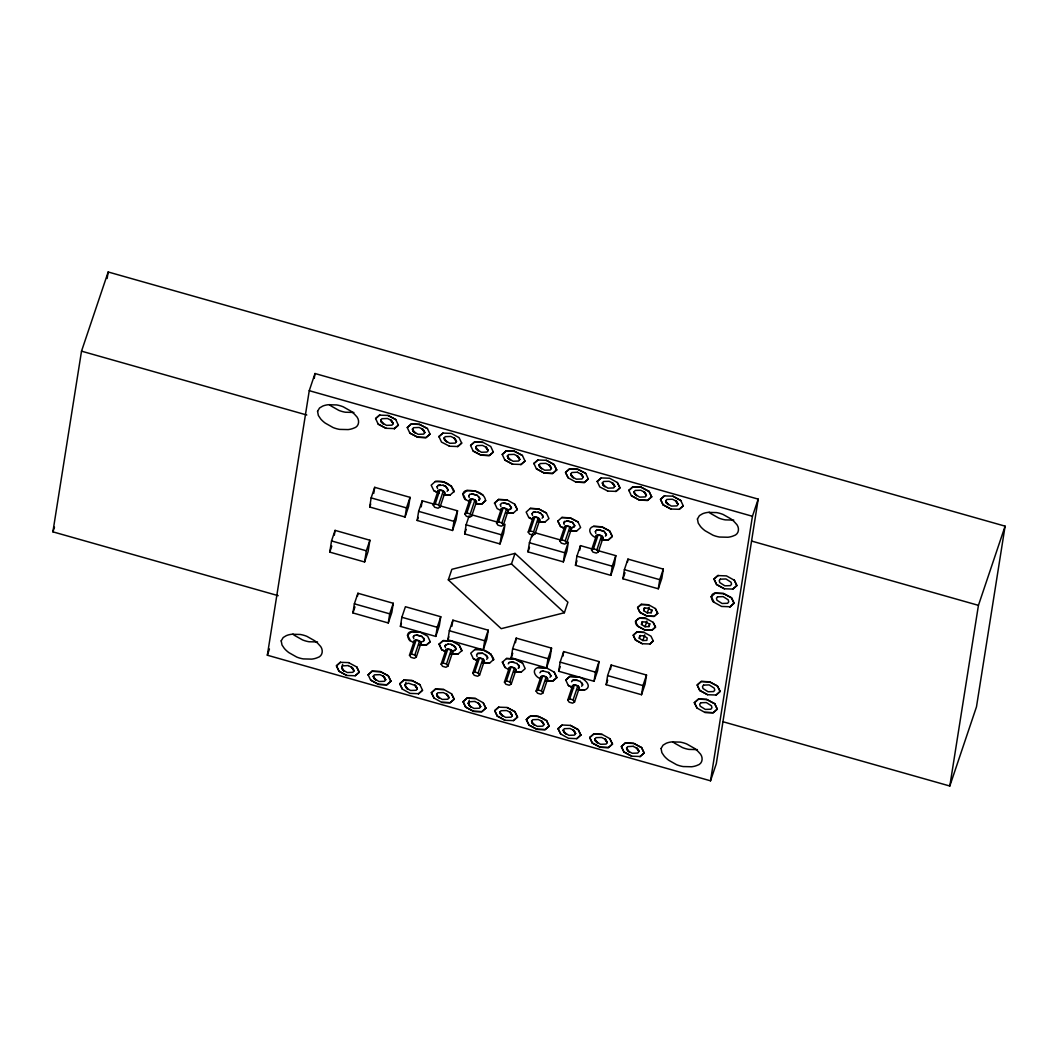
<?xml version="1.0" encoding="UTF-8"?>
<svg xmlns="http://www.w3.org/2000/svg" width="1058" height="1058" viewBox="0 0 1058 1058"><rect width="100%" height="100%" fill="white"/><g stroke="black" fill="none" stroke-linecap="round" stroke-linejoin="round"><path stroke-width="1.5" d="M278.188 595.68L52.9 531.843L81.519 351.163L108.18 271.985L1005.1 526.157L976.481 706.837L949.82 786.015L722.958 721.728M107.149 278.492L108.18 271.985M267.343 655.219L309.253 390.68L315.019 373.527L758.202 499.125L716.306 763.664L710.526 780.817L267.343 655.219L269.446 648.99M314.266 378.367L315.019 373.527M329.765 552.117L331.524 540.929L335.082 530.375L369.903 540.241L368.131 551.416L364.587 561.983L329.765 552.117L331.789 546.073M334.328 535.163L335.082 530.375M352.922 612.939L354.364 603.827L357.921 593.26L393.272 603.285L391.83 612.41L388.273 622.964L352.922 612.939L354.959 606.908M369.705 507.007L371.146 497.895L374.704 487.328L410.054 497.353L408.613 506.465L405.055 517.031L369.705 507.007L370.723 503.992M357.445 596.302L357.921 593.26M373.739 493.412L374.704 487.328M364.587 561.983L366.346 550.795L369.903 540.241M388.273 622.964L389.714 613.838L393.272 603.285M405.055 517.031L406.497 507.906L410.054 497.353M400.413 626.402L401.855 617.277L405.412 606.723L440.763 616.735L439.308 625.86L435.764 636.413L400.413 626.402L401.432 623.387M439.096 505.579L457.532 510.802L456.091 519.928L452.533 530.481L417.183 520.47L418.637 511.345L422.182 500.791L434.481 504.269M421.229 506.875L422.182 500.791M435.764 636.413L437.205 627.301L440.763 616.735M452.533 530.481L453.988 521.369L457.532 510.802M447.891 639.852L449.333 630.74L452.89 620.173L488.241 630.198L486.799 639.323L483.241 649.876L447.891 639.852L448.909 636.837M500.024 543.944L501.466 534.819L505.023 524.265L503.582 533.377L500.024 543.944L464.674 533.92L466.115 524.808L469.157 515.749M451.925 626.257L452.89 620.173M483.241 649.876L484.683 640.751L488.241 630.198M545.835 680.81L552.792 681.154L556.839 677.609L554.22 672.161L546.497 667.889L511.199 657.798L512.654 648.673L516.198 638.119L551.549 648.131L550.107 657.256L546.55 667.823L538.138 667.466C530.746 669.674 535.573 677.385 540.559 678.667M563.332 561.877L564.774 552.765L568.331 542.199L566.89 551.324L563.332 561.877L527.982 551.866L529.423 542.741L532.478 533.695M515.484 642.682L516.198 638.119M532.267 536.75L532.743 533.708M546.55 667.823L548.004 658.698L551.549 648.131M558.69 671.261L560.132 662.136L563.689 651.569L599.04 661.594L597.598 670.719L594.041 681.273L558.69 671.261L560.211 666.725M598.907 550.874L615.822 555.662L614.367 564.787L610.823 575.34L575.473 565.316L576.914 556.204L580.472 545.637L592.758 549.128M562.962 656.132L563.689 651.569M579.744 550.2L580.472 545.637M594.041 681.273L595.482 672.147L599.04 661.594M610.823 575.34L612.265 566.215L615.822 555.662M606.168 684.711L607.623 675.586L611.167 665.032L646.517 675.044L645.076 684.169L641.518 694.722L606.168 684.711L607.702 680.188M622.95 578.779L624.392 569.654L627.949 559.1L663.3 569.111L661.858 578.237L658.301 588.79L622.95 578.779L624.987 572.748M610.453 669.595L611.167 665.032M627.473 562.142L627.949 559.1M639.296 638.278L639.68 635.858L643.634 635.713L647.205 638L646.822 640.407L642.867 640.553L639.296 638.278L640.262 635.395M641.492 624.445L641.875 622.038L645.816 621.892L649.387 624.167L649.004 626.587L645.049 626.733L641.492 624.445L642.457 621.575M643.674 610.625L644.058 608.205L648.012 608.059L651.583 610.334L651.199 612.754L647.245 612.899L643.674 610.625L644.653 607.742M641.518 694.722L642.973 685.61L646.517 675.044M658.301 588.79L659.742 579.678L663.3 569.111M710.526 780.817L752.436 516.278L758.202 499.125M949.82 786.015L978.438 605.348L1005.1 526.157M378.195 424.139L385.958 428.292L378.195 424.139L375.616 418.571L379.663 415.014L375.616 418.571M409.856 433.106L417.659 437.126L426.017 437.549L430.024 434.124L425.964 437.681L417.619 437.258L409.856 433.106L407.264 427.538L411.311 423.994L419.669 424.403L427.445 428.556L430.024 434.124M339.049 671.314L336.47 665.746L340.517 662.189L336.418 665.879L339.049 671.314L346.812 675.467L355.21 675.745L359.257 672.2L356.639 666.765L359.217 672.333L355.21 675.745M390.918 681.167L386.818 684.857L378.473 684.433L370.75 680.149L378.513 684.301L386.871 684.724L390.918 681.167L388.299 675.731L380.523 671.579L372.165 671.169L368.078 674.845L372.165 671.169M473.164 451.052L470.585 445.471L474.632 441.927L482.99 442.35L490.753 446.502L493.332 452.07L489.285 455.614L480.927 455.191L473.164 451.052L480.967 455.072L489.325 455.482L493.332 452.07M418.532 693.691L410.12 693.4L402.397 689.128L399.779 683.68L403.825 680.135L412.184 680.558L419.947 684.698L422.526 690.279L418.479 693.823L422.526 690.279M504.825 460.018L512.588 464.171L504.825 460.018L502.233 454.451L506.279 450.893L514.638 451.316L522.414 455.469L524.993 461.037L520.933 464.594L524.993 461.037M434.058 698.095L431.386 692.792L435.473 689.102L443.844 689.525L451.554 693.81L454.186 699.245L450.139 702.79L441.781 702.38L434.058 698.095L431.439 692.659M556.693 469.884L552.593 473.561L544.235 473.138L536.512 468.853L544.288 473.005L552.646 473.429L556.693 469.884L554.061 464.436L546.298 460.296L537.9 460.005L533.854 463.549L537.9 460.005M465.665 707.194L463.087 701.626L467.133 698.082L475.492 698.492L483.215 702.776L485.847 708.212L481.787 711.77L473.442 711.346L465.665 707.194L463.087 701.626M568.172 477.832L565.501 472.516L569.601 468.839L577.959 469.263L585.722 473.415L588.301 478.983L584.254 482.527L575.896 482.104L568.172 477.832L565.554 472.384L569.601 468.839M497.326 716.173L494.747 710.592L498.794 707.048L494.694 710.725L497.326 716.173L505.089 720.313L513.5 720.604L517.547 717.06L514.915 711.611L507.152 707.471L498.754 707.18M651.662 496.797L647.562 500.474L639.204 500.05L631.481 495.766L639.257 499.918L647.615 500.341L651.662 496.797L649.03 491.348L641.267 487.209L632.909 486.786L628.822 490.462L632.909 486.786M560.674 733.974L558.016 728.671L562.102 724.995L570.46 725.404L578.237 729.557L580.855 734.993L576.755 738.682L568.397 738.259L560.674 733.974L558.055 728.539M663.101 504.878L660.523 499.297L664.569 495.752L660.47 499.429L663.101 504.878L670.865 509.017L679.262 509.308L683.309 505.764L679.262 509.308M592.295 743.086L589.716 737.505L593.763 733.961L602.121 734.384L609.844 738.656L612.463 744.105L608.416 747.649L600.058 747.226L592.295 743.086L589.716 737.505M640.116 756.483L631.719 756.205L623.956 752.053L621.363 746.485L625.41 742.928L633.768 743.351L641.545 747.503L644.163 752.939L640.077 756.615L644.163 752.939M711.188 596.672C719.242 610.479 705.17 594.53 715.261 593.115L723.659 593.538L731.462 597.704L734.093 603.166L729.98 606.869L734.093 603.166M699.801 690.557L697.209 684.949L701.282 681.392L709.68 681.815L717.483 685.981L720.114 691.443L716.001 695.146L720.114 691.443L717.43 686.113L709.627 681.947L701.242 681.524L697.169 685.081L699.801 690.557L707.604 694.722L716.054 695.013M697.05 708.08L694.365 702.75L698.478 699.047L706.876 699.47L714.679 703.636L717.324 709.098L713.198 712.801L704.813 712.378L697.05 708.08L694.418 702.618M407.264 427.538L411.311 423.994M442.932 433.092L438.885 436.637L442.932 433.092L451.33 433.383L459.053 437.655L461.685 443.104L457.625 446.648L461.724 442.971M470.585 445.471L474.632 441.927M402.357 689.261L399.726 683.812L403.825 680.135M502.233 454.451L506.279 450.893M431.386 692.792L435.473 689.102M463.047 701.758L467.133 698.082M601.209 477.938L597.162 481.496L601.209 477.938L609.606 478.229L617.33 482.514L619.962 487.95L615.901 491.507L620.001 487.817L617.33 482.514M526.355 719.691C531.076 712.285 540.942 716.967 546.576 720.591L549.155 726.158L545.108 729.703L536.75 729.293L528.987 725.14L526.355 719.691L530.442 716.015M562.062 725.127L558.016 728.671M589.663 737.638L593.763 733.961M623.956 752.053L621.324 746.604L625.41 742.928M724.386 588.79L716.623 584.479L713.991 579.017L718.051 575.459L713.991 579.017L716.583 584.624L724.386 588.79L732.824 589.081L736.897 585.51L734.252 580.048L736.844 585.643L732.824 589.081M711.148 596.805L715.261 593.115M639.905 612.423L637.643 607.504L641.201 604.383L648.554 604.753L655.352 608.535L657.666 613.323L654.095 616.444L646.742 616.073L639.905 612.423L637.643 607.504M637.723 626.257L635.448 621.337L639.006 618.203L646.372 618.573L653.156 622.355L655.471 627.156L651.9 630.277L644.547 629.907L637.723 626.257C630.938 620.147 641.73 615.954 646.372 618.573M649.757 643.978L642.365 643.74L635.527 640.09L633.253 635.157L636.823 632.036L644.177 632.406L650.974 636.189L653.289 640.976L649.718 644.11L653.328 640.844M637.59 607.636L641.201 604.383M635.527 640.09L633.213 635.289L636.823 632.036M380.814 420.185L383.419 424.033L381.369 422.129L380.814 420.185L381.912 418.704L387.506 418.492L391.751 420.595L393.166 423.544L392.029 425.157L386.421 425.356L381.369 422.129L380.854 420.052M412.475 429.151L415.08 433L413.017 431.109L412.475 429.151L413.559 427.67L419.166 427.472L423.398 429.574L424.827 432.51L423.676 434.124L418.082 434.335L413.017 431.109L412.514 429.019M353.967 670.851L351.362 667.003L354.02 670.719L352.869 672.333L347.275 672.531L343.123 670.164L341.708 667.228L342.21 669.304L344.273 671.208L341.668 667.36L342.686 664.331M444.122 438.131L446.727 441.966L444.677 440.075L444.122 438.131L445.22 436.637L450.827 436.438L455.059 438.541L456.474 441.477L455.337 443.09L449.729 443.302L444.677 440.075L444.175 437.999M373.329 676.327L375.934 680.175L373.871 678.284L373.329 676.327L374.413 674.845L380.02 674.647L384.252 676.75L385.667 679.686L384.53 681.299L378.936 681.511L373.871 678.284L373.368 676.194M451.409 486.072C457.135 502.233 455.072 478.494 435.288 481.509L431.188 485.186L433.82 490.634L438.991 493.398M475.783 447.098L478.388 450.933L476.338 449.042L475.783 447.098L476.88 445.616L482.474 445.405L486.72 447.508L488.135 450.457L486.997 452.07L481.39 452.269L476.338 449.042L475.822 446.965M405.016 685.174L406.444 688.11L410.583 690.477L416.191 690.266L417.328 688.652L415.913 685.716L408.52 683.204L406.074 683.812L404.976 685.306L407.581 689.142L404.976 685.306L405.994 682.278M476.021 503.886L481.588 504.163L485.648 500.619C484.18 492.089 474.169 490.092 466.948 490.476C456.884 491.891 470.916 507.774 462.888 494.02M507.443 456.064L510.049 459.913L507.985 458.021L507.443 456.064L508.528 454.583L514.135 454.371L518.367 456.487L519.795 459.423L518.645 461.037L513.051 461.248L507.985 458.021L507.483 455.932M436.637 694.273L439.242 698.121L437.179 696.217L436.637 694.273L437.734 692.792L443.328 692.58L447.56 694.696L448.989 697.632L447.838 699.245L442.244 699.444L437.179 696.217L436.676 694.141M459.251 645.248L461.883 650.696L459.251 645.248L451.528 640.976L443.17 640.553L439.083 644.229L441.702 649.678L445.59 651.754M514.677 504.15L517.309 509.586L514.677 504.15L506.954 499.865L498.596 499.442L494.509 503.132L498.596 499.442M539.091 465.044L541.696 468.879L539.646 466.988L539.091 465.044L540.188 463.549L545.796 463.351L550.028 465.454L551.443 468.39L550.305 470.003L544.698 470.215L539.646 466.988L539.144 464.912M480.596 706.731L477.991 702.882L480.636 706.599L479.499 708.212L473.905 708.424L469.752 706.043L468.337 703.107L468.839 705.197L470.889 707.088L468.284 703.239L469.302 700.224M490.952 654.095C496.678 670.256 494.615 646.517 474.83 649.519L470.731 653.209L473.362 658.645L477.237 660.721M546.378 512.985L538.562 508.977L530.256 508.422L538.615 508.845L546.378 512.985L548.957 518.565L544.91 522.11L537.94 521.753M499.945 712.219L502.55 716.054L500.5 714.163L499.945 712.219L501.042 710.725L506.637 710.526L510.882 712.629L512.297 715.565L511.159 717.179L505.552 717.39L500.5 714.163L499.984 712.087M522.599 663.062L514.796 659.055L506.491 658.499L514.836 658.922L522.599 663.062L525.191 668.643L521.131 672.187L514.175 671.83M578.025 521.951L570.222 517.944L561.864 517.521L570.262 517.812L578.025 521.951L580.617 527.532L576.557 531.076L569.601 530.732L576.557 531.076M602.412 482.977L605.017 486.825L602.954 484.934L602.412 482.977L603.496 481.496L609.104 481.284L613.336 483.4L614.764 486.336L613.614 487.95L608.019 488.161L602.954 484.934L602.452 482.845M531.605 721.186L534.211 725.034L532.148 723.13L531.605 721.186L532.703 719.705L538.297 719.493L542.529 721.609L543.957 724.545L542.807 726.158L537.213 726.357L532.148 723.13L531.645 721.053M554.22 672.161L556.839 677.609M634.059 491.957L636.665 495.792L634.615 493.901L634.059 491.957L635.157 490.462L640.764 490.264L644.996 492.367L646.412 495.303L645.274 496.916L639.667 497.128L634.615 493.901L634.112 491.811M563.253 730.152L565.858 734.001L563.808 732.11L563.253 730.152L564.35 728.671L569.958 728.473L574.19 730.575L575.605 733.511L574.468 735.125L568.873 735.336L563.808 732.11L563.306 730.02M665.72 500.923L668.325 504.759L666.275 502.867L665.72 500.923L666.818 499.442L672.412 499.231L676.657 501.333L678.072 504.282L676.935 505.896L671.327 506.094L666.275 502.867L665.76 500.791M594.913 739.132L597.519 742.967L595.469 741.076L594.913 739.132L596.011 737.638L601.605 737.439L605.85 739.542L607.266 742.478L606.128 744.091L600.521 744.303L595.469 741.076L594.953 739M398.363 425.157L394.317 428.702L398.363 425.157L395.785 419.59L388.021 415.437L379.624 415.146M454.186 699.245L451.554 693.81M485.847 708.212L483.215 702.776M588.301 478.983L584.254 482.527M513.5 720.604L517.547 717.06M612.463 744.105L609.844 738.656M657.666 613.323L655.352 608.535M655.471 627.156L653.156 622.355M444.373 494.919L449.981 495.065L444.413 494.787M481.588 504.163L485.688 500.487M450.867 653.897L457.863 654.109L450.906 653.765M506.293 512.786L513.289 513.011L506.332 512.654M482.514 662.863L489.523 663.088L482.567 662.731M544.91 522.11L537.993 521.62M521.131 672.187L514.214 671.698M601.261 539.699L608.218 540.056L612.317 536.366L609.686 530.931L601.923 526.778L593.564 526.355C586.172 528.577 590.999 536.287 595.985 537.557M578.885 689.842L584.492 690.001L577.536 689.644M440.035 507.06L438.594 504.944L443.262 491.084L439.864 490.119L437.893 491.282L433.238 505.142L434.666 507.258L438.078 508.224L440.035 507.06L444.704 493.213L443.262 491.084M416.27 657.15L414.829 655.021L419.497 641.161L416.098 640.196L414.128 641.36L409.459 655.219L410.901 657.335L414.313 658.301L416.27 657.15L420.939 643.29L419.497 641.161M471.696 516.039L470.255 513.91L474.923 500.05L471.524 499.085L469.554 500.249L464.885 514.109L466.327 516.225L469.739 517.203L471.696 516.039L476.364 502.18L474.923 500.05M447.931 666.117L446.489 663.988L451.144 650.128L447.746 649.162L445.788 650.326L441.12 664.186L442.561 666.315L445.96 667.281L447.931 666.117L452.586 652.257L451.144 650.128M503.357 525.006L501.915 522.89L506.57 509.017L503.172 508.065L501.214 509.215L496.546 523.075L497.987 525.204L501.386 526.17L503.357 525.006L508.012 511.146L506.57 509.017M479.578 675.083L478.137 672.967L482.805 659.108L479.406 658.142L477.436 659.293L472.781 673.153L474.209 675.282L477.621 676.247L479.578 675.083L484.247 661.224L482.805 659.108M535.004 533.973L533.563 531.857L538.231 517.997L534.832 517.031L532.862 518.195L528.207 532.055L529.635 534.171L533.047 535.136L535.004 533.973L539.673 520.126L538.231 517.997M511.239 684.05L509.797 681.934L514.452 668.074L511.067 667.109L509.096 668.272L504.428 682.132L505.869 684.248L509.282 685.214L511.239 684.05L515.907 670.203L514.452 668.074M566.665 542.952L565.223 540.823L569.892 526.963L566.493 525.998L564.522 527.162L559.854 541.022L561.295 543.138L564.707 544.103L566.665 542.952L571.333 529.093L569.892 526.963M542.899 693.03L541.458 690.9L546.113 677.041L542.714 676.075L540.757 677.239L536.089 691.099L537.53 693.228L540.929 694.193L542.899 693.03L547.555 679.17L546.113 677.041M598.325 551.919L596.884 549.803L601.539 535.93L598.14 534.978L596.183 536.128L591.515 549.988L592.956 552.117L596.355 553.083L598.325 551.919L602.981 538.059L601.539 535.93M574.547 701.996L573.105 699.88L577.774 686.007L574.375 685.055L572.404 686.206L567.749 700.065L569.178 702.195L572.59 703.16L574.547 701.996L579.215 688.136L577.774 686.007M52.9 531.843L54.474 527.188M388.021 415.437L395.785 419.59M411.271 424.113L419.669 424.403M348.823 662.744L356.586 666.897M341.668 667.36L342.766 665.879L348.413 665.535M346.812 675.467L339.089 671.182M417.183 520.47L418.201 517.455M438.925 436.504L441.503 442.085L449.319 446.092M433.238 505.142L435.195 503.978L439.864 490.119M435.288 481.509L443.646 481.932M407.462 635.131C415.49 648.871 401.458 632.988 411.522 631.586L419.867 632.01L427.63 636.149L430.222 641.73L426.162 645.274L419.206 644.917M409.459 655.219L411.417 654.056L416.098 640.196M482.99 442.35L474.592 442.059M419.867 632.01L411.469 631.719L407.423 635.263M464.885 514.109L466.843 512.945L471.524 499.085M403.786 680.268L412.184 680.558M448.301 579.863L451.859 569.31L515.021 553.387L567.921 602.2L564.377 612.754L501.214 628.677L448.301 579.863L511.464 563.94L564.377 612.754M464.674 533.92L466.194 529.397M430.222 641.73L426.215 645.142L419.246 644.785M441.12 664.186L443.077 663.022L447.746 649.162M506.24 451.025L514.638 451.316M451.528 640.976L443.13 640.685L439.083 644.229M496.546 523.075L498.503 521.925L503.172 508.065M506.954 499.865L498.556 499.574M443.844 689.525L435.433 689.234M441.781 702.38L450.179 702.657L454.226 699.113M472.781 673.153L474.738 672.002L479.406 658.142M511.464 563.94L515.021 553.387M546.298 460.296L554.022 464.568L556.653 470.016M528.207 532.055L530.164 530.891L534.832 517.031M475.492 698.492L467.094 698.214M468.284 703.239L469.382 701.758L475.029 701.428M473.442 711.346L481.84 711.637L485.886 708.08M527.982 551.866L529.503 547.343M505.063 667.492L502.431 662.043L505.063 667.492L508.898 669.688M511.199 657.798L512.733 653.275M557.817 521.065L560.489 526.381L564.377 528.458L560.449 526.514L557.817 521.065L561.917 517.388M504.428 682.132L506.385 680.968L511.067 667.109A3.796 2.037 18.6 0 1 515.815 669.119A3.796 2.037 18.6 0 1 514.043 671.513M577.443 472.318L581.688 474.42L583.103 477.37L582.508 475.545L580.445 473.653L583.103 477.37L581.966 478.983L576.359 479.181L572.206 476.814L570.791 473.878L571.307 475.955L573.357 477.846L570.751 474.01L571.849 472.529L577.496 472.185M575.896 482.104L584.294 482.395M559.854 541.022L561.811 539.858L566.493 525.998M507.099 707.604L514.876 711.743L517.494 717.192M505.089 720.313L497.366 716.028M575.473 565.316L576.994 560.793M536.089 691.099L538.046 689.935L542.714 676.075M597.201 481.364L599.793 486.931L607.596 490.952M591.515 549.988L593.472 548.837L598.14 534.978M530.402 716.147L538.8 716.438M536.75 729.293L545.148 729.57L549.195 726.026M569.799 676.432L565.699 680.122L569.799 676.432L578.157 676.856C583.58 677.794 593.829 686.47 584.452 690.133M567.749 700.065L569.707 698.915L574.375 685.055M632.869 486.918L641.267 487.209M578.157 676.856L569.759 676.565M570.46 725.404L578.184 729.689L580.816 735.125M672.928 496.176L680.638 500.447L672.928 496.176L664.53 495.885M670.865 509.017L663.141 504.745M602.121 734.384L593.723 734.093M600.058 747.226L608.469 747.517L612.516 743.972M648.554 604.753L641.161 604.515M647.245 612.899L649.189 607.133M646.742 616.073L654.148 616.311L657.706 613.19M645.049 626.733L646.993 620.967M644.177 632.406L636.784 632.168M651.199 612.754L652.164 609.871M642.867 640.553L644.811 634.8M642.365 643.74L635.567 639.945M649.004 626.587L649.982 623.704M633.266 746.406L637.498 748.509L638.926 751.458L638.331 749.633L636.268 747.741L638.926 751.458L637.776 753.071L632.181 753.27L628.029 750.902L626.614 747.966L627.116 750.043L629.179 751.947L626.574 748.099L627.672 746.617L633.306 746.274M631.719 756.205L623.995 751.921M715.221 593.247L723.659 593.538M707.604 694.722L699.841 690.424M694.365 702.75L698.439 699.179L706.876 699.47M704.813 712.378L713.251 712.669L717.324 709.098M462.849 494.152L466.948 490.476M474.83 649.519L483.136 650.075L490.899 654.228M538.099 667.598L546.457 668.021M593.564 526.355L601.883 526.91L609.646 531.063L612.278 536.499L608.218 540.056M433.82 490.634L439.044 493.266M532.663 519.61L528.828 517.415L532.716 519.478M441.702 649.678L439.123 644.097M473.362 658.645L477.29 660.589M573.502 688.322L568.371 685.425L573.555 688.189M651.9 630.277L655.51 627.024M576.755 738.682L580.855 734.993M427.445 428.556L419.629 424.536M419.947 684.698L412.144 680.691M522.414 455.469L514.598 451.449M585.722 473.415L577.906 469.395L569.561 468.972M549.155 726.158L546.576 720.591M651.622 496.929L649.03 491.348M644.124 753.071L641.545 747.503M734.054 603.298L731.462 597.704M717.271 709.23L714.679 703.636M437.047 486.852L438.078 485.384L440.287 484.829M447.137 491.322L448.169 489.854L445.828 486.389L443.13 485.199L438.038 485.516M468.707 495.818L469.739 494.351M478.838 500.156L479.829 498.821L479.327 497.075M478.798 500.289L479.79 498.953L477.489 495.369L471.947 493.795L469.699 494.483M500.368 504.785L501.399 503.317L503.595 502.762L509.136 504.335L511.49 507.8L510.459 509.268L508.25 509.824M413.281 636.929L414.313 635.461M423.372 641.399L424.403 639.931L423.901 638.172M532.015 513.765L533.047 512.297L538.099 512.112L540.797 513.302L543.098 516.899M445.973 644.428L444.982 645.764L445.431 647.655M444.942 645.896L448.169 643.872M542.106 518.235L543.138 516.767L542.648 515.008M564.707 521.263L563.716 522.599L564.178 524.49M563.676 522.731L566.916 520.708L572.457 522.282L574.798 525.733L573.767 527.201L571.558 527.757M486.68 659.346L487.712 657.878L487.222 656.119L482.673 653.209L477.621 653.394L476.589 654.862L477.092 656.621M595.337 531.698L596.368 530.23L598.564 529.674L604.105 531.248L606.459 534.713L605.427 536.168M508.25 663.842L509.282 662.374M518.38 668.18L519.372 666.844L518.87 665.085M518.341 668.312L519.333 666.976L517.031 663.379M539.911 672.809L540.942 671.341M550.001 677.279L551.033 675.811L548.679 672.359M571.558 681.775L572.59 680.307L574.798 679.752L580.3 681.458M581.649 686.258L582.68 684.79L582.191 683.032M449.941 495.197L454.041 491.52M513.249 513.143L517.349 509.453M530.256 508.422L526.157 512.098L528.788 517.534M457.823 654.241L461.923 650.564M489.484 663.221L493.583 659.531M502.391 662.176L506.491 658.499M556.892 677.477L552.831 681.021L545.875 680.678M508.29 509.691L510.498 509.136M533.007 512.429L535.216 511.874M571.611 527.625L573.806 527.069M596.315 530.362L598.524 529.807L604.065 531.38L606.406 534.845M414.273 635.594L416.521 634.906L422.063 636.466L424.364 640.064M421.163 641.955L423.412 641.267M452.864 650.789L455.072 650.234M452.824 650.921L455.033 650.366L456.064 648.898L455.562 647.152L451.012 644.243L448.129 644.005M477.581 653.527L482.62 653.341M509.242 662.506L511.49 661.819L516.978 663.511M540.889 671.473L543.138 670.785M572.55 680.439L577.589 680.254M353.875 412.435L345.411 412.236A17.047 9.152 18.6 0 1 338.811 410.359L331.022 405.955A24.599 13.199 18.6 0 1 329.276 404.566M733.749 520.086L725.285 519.875A17.06 9.152 18.6 0 1 718.686 518.01L710.897 513.606A24.599 13.199 18.6 0 1 709.151 512.217M317.532 641.955L309.068 641.756A17.06 9.152 18.6 0 1 302.469 639.892L294.679 635.488A24.612 13.199 18.6 0 1 292.934 634.099M697.394 749.606L688.943 749.408A17.06 9.152 18.6 0 1 682.344 747.53L674.554 743.139A24.585 13.185 18.6 0 1 672.809 741.751M385.958 428.292L394.369 428.569M449.266 446.225L457.678 446.516M512.588 464.171L520.986 464.462M607.557 491.084L615.954 491.375M466.895 490.608L475.254 491.031L483.017 495.17M718.012 575.592L726.449 575.883L734.212 580.181M730.033 606.737L721.582 606.446L713.833 602.147M651.953 630.145L644.6 629.774L637.762 626.124M340.464 662.321L348.876 662.612M372.125 671.301L380.483 671.711L388.246 675.864L390.878 681.299M625.371 743.06L633.729 743.483L641.492 747.636M476.074 503.753L481.641 504.031M601.301 539.567L608.257 539.924M471.894 493.927L477.436 495.501M503.555 502.894L509.096 504.468L511.437 507.933M566.863 520.84L572.404 522.414L574.759 525.866M416.468 635.038L422.01 636.599M511.437 661.951L514.281 662.321M543.098 670.917L548.639 672.491L550.98 675.943M309.253 390.68L752.436 516.278M81.519 351.163L306.794 415.014M751.564 541.048L978.438 605.348M435.195 503.978L438.594 504.944M466.843 512.945L470.255 513.91M498.503 521.925L501.915 522.89M530.164 530.891L533.563 531.857M561.811 539.858L565.223 540.823M593.472 548.837L596.884 549.803M471.207 514.677L497.339 522.083M534.515 532.624L560.647 540.03M371.146 497.895L406.497 507.906M418.637 511.345L453.988 521.369M466.115 524.808L501.466 534.819M529.423 542.741L564.774 552.765M576.914 556.204L612.265 566.215M624.392 569.654L659.742 579.678M331.524 540.929L366.346 550.795M354.364 603.827L389.714 613.838M401.855 617.277L437.205 627.301M449.333 630.74L484.683 640.751M512.654 648.673L548.004 658.698M560.132 662.136L595.482 672.147M607.623 675.586L642.973 685.61M411.417 654.056L414.829 655.021M443.077 663.022L446.489 663.988M474.738 672.002L478.137 672.967M506.385 680.968L509.797 681.934M538.046 689.935L541.458 690.9M569.707 698.915L573.105 699.88M538.046 512.244L540.757 513.434M443.077 485.331L445.788 486.521L448.129 489.986M450.973 644.375L453.67 645.578L456.011 649.03M474.989 701.56L479.221 703.663L480.636 706.599M348.36 665.667L352.605 667.783L354.02 670.719M641.227 487.341L648.99 491.481M723.606 593.67L731.409 597.836M501.016 510.644L497.128 508.567L494.549 503M443.593 482.064L451.356 486.204M465.52 499.469L470.651 502.365M639.945 612.291L646.782 615.941M706.837 699.602L714.639 703.768M441.755 649.546L445.63 651.622M410.094 640.579L413.929 642.775M592.335 742.941L600.111 747.093M538.76 716.57L546.523 720.723M536.79 729.16L529.026 725.008L526.395 719.572M465.718 707.061L473.481 711.214M580.339 681.326L582.641 684.923M485.331 654.545L487.672 658.01M680.691 500.328L683.27 505.896M678.072 504.282L675.414 500.566L678.019 504.401M646.412 495.303L643.767 491.6L646.372 495.435M628.862 490.33L631.441 495.911M614.764 486.336L612.106 482.62L614.711 486.468M551.443 468.39L548.798 464.687L551.403 468.522M533.893 463.417L536.472 468.998M519.795 459.423L517.137 455.707L519.742 459.556M488.135 450.457L485.477 446.74L488.082 450.589M607.266 742.478L604.607 738.775L607.213 742.61M565.739 679.99L568.331 685.558M575.605 733.511L572.96 729.795L575.565 733.644M424.827 432.51L422.168 428.794L424.774 432.643M543.957 724.545L541.299 720.829L543.905 724.677M393.166 423.544L390.508 419.828L393.113 423.676M448.989 697.632L446.331 693.916L448.936 697.764M417.328 688.652L414.683 684.949L417.288 688.784M368.118 674.713L370.697 680.281M595.376 531.566L595.826 533.457M532.068 513.633L532.518 515.51M500.408 504.653L500.857 506.544M468.747 495.686L469.21 497.577M437.099 486.72L437.549 488.598M413.321 636.797L413.784 638.675M414.22 642.444A3.796 2.037 18.6 0 1 415.992 640.05A3.796 2.037 18.6 0 1 420.846 642.206A3.796 2.037 18.6 0 1 419.074 644.6M445.868 651.411A3.796 2.037 18.6 0 1 447.653 649.017A3.796 2.037 18.6 0 1 452.507 651.173A3.796 2.037 18.6 0 1 450.721 653.566M477.528 660.377A3.796 2.037 18.6 0 1 479.3 657.983A3.796 2.037 18.6 0 1 484.154 660.139A3.796 2.037 18.6 0 1 482.382 662.533M509.189 669.357A3.796 2.037 18.6 0 1 510.961 666.963M540.836 678.323A3.796 2.037 18.6 0 1 544.473 676.181A3.796 2.037 18.6 0 1 547.145 680.109M572.497 687.29A3.796 2.037 18.6 0 1 576.134 685.148A3.796 2.037 18.6 0 1 578.805 689.089M437.986 492.367A3.796 2.037 18.6 0 1 441.622 490.211A3.796 2.037 18.6 0 1 444.294 494.152M469.646 501.333A3.796 2.037 18.6 0 1 473.283 499.191A3.796 2.037 18.6 0 1 475.955 503.119M501.294 510.3A3.796 2.037 18.6 0 1 504.93 508.157A3.796 2.037 18.6 0 1 507.602 512.098M532.637 518.129A3.796 2.037 18.6 0 1 535.956 516.978A3.796 2.037 18.6 0 1 539.805 519.438A3.796 2.037 18.6 0 1 537.808 521.435M564.284 527.096A3.796 2.037 18.6 0 1 569.178 526.434A3.796 2.037 18.6 0 1 570.923 530.032M596.262 537.213A3.796 2.037 18.6 0 1 598.048 534.819A3.796 2.037 18.6 0 1 602.901 536.975A3.796 2.037 18.6 0 1 601.116 539.368M281.203 640.857L281.997 644.983L284.258 648.342A24.612 13.199 18.6 0 0 288.9 652.641L296.69 657.044A17.06 9.152 18.6 0 0 303.289 658.909L311.753 659.121A24.599 13.199 18.6 0 0 317.294 657.706C323.364 656.158 323.629 648.673 319.304 645.023A24.599 13.185 18.6 0 0 314.662 640.738L306.86 636.334A17.06 9.152 18.6 0 0 300.26 634.469L291.81 634.258A24.612 13.199 18.6 0 0 286.255 635.673L283.187 637.524L281.203 640.857M661.078 748.509L661.872 752.635L664.133 755.994A24.585 13.185 18.6 0 0 668.775 760.292L676.565 764.696A17.06 9.152 18.6 0 0 683.164 766.561L691.628 766.759A24.599 13.199 18.6 0 0 697.169 765.357C703.239 763.797 703.504 756.325 699.179 752.674A24.612 13.199 18.6 0 0 694.524 748.39L686.735 743.986A17.06 9.152 18.6 0 0 680.135 742.108L671.685 741.909A24.599 13.199 18.6 0 0 666.13 743.311L663.049 745.176L661.078 748.509M317.559 411.324L318.352 415.45L320.6 418.823A24.599 13.199 18.6 0 0 325.242 423.107L333.032 427.511A17.047 9.152 18.6 0 0 339.631 429.389L348.095 429.588A24.599 13.199 18.6 0 0 353.65 428.186C359.72 426.639 359.984 419.153 355.66 415.503A24.599 13.185 18.6 0 0 351.018 411.218L343.228 406.814A17.06 9.152 18.6 0 0 336.629 404.936L328.165 404.738A24.599 13.185 18.6 0 0 322.624 406.14L319.542 407.991L317.559 411.324M697.434 518.975L698.227 523.102L700.475 526.474A24.599 13.199 18.6 0 0 705.117 530.759L712.907 535.163A17.06 9.152 18.6 0 0 719.506 537.041L727.97 537.239A24.612 13.199 18.6 0 0 733.511 535.837C739.582 534.277 739.859 526.805 735.535 523.155A24.599 13.199 18.6 0 0 730.893 518.87L723.09 514.466A17.06 9.152 18.6 0 0 716.491 512.588L708.04 512.389A24.599 13.185 18.6 0 0 702.499 513.791L699.417 515.643L697.434 518.975M456.474 441.477L453.829 437.774L456.434 441.609M385.667 679.686L383.022 675.969L385.628 679.818M512.297 715.565L509.652 711.862L512.257 715.697M720.339 579.176L719.242 580.657L719.797 582.601L724.849 585.828L730.456 585.629L731.554 584.135L730.999 582.191L725.947 578.964L720.339 579.176M717.549 596.831L716.451 598.312L716.993 600.256L722.059 603.483L727.653 603.285L728.75 601.804L728.208 599.846L723.143 596.619L717.549 596.831M703.557 685.108L702.472 686.589L703.015 688.533L708.08 691.76L713.674 691.562L714.772 690.08L714.216 688.123L709.164 684.896L703.557 685.108M700.766 702.763L699.669 704.244L700.224 706.189L705.276 709.415L710.883 709.217L711.968 707.736L711.426 705.779L706.36 702.552L700.766 702.763"/></g></svg>
